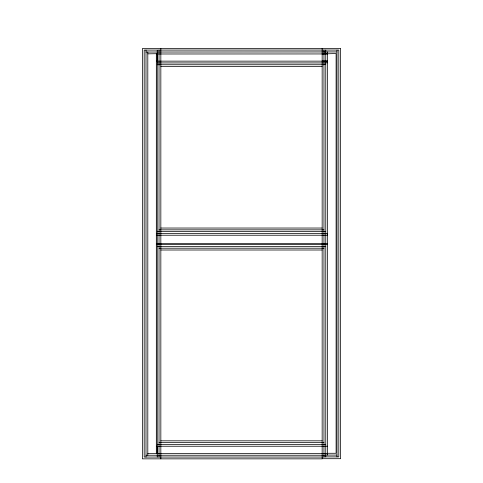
<?xml version="1.0" encoding="UTF-8"?>
<svg xmlns="http://www.w3.org/2000/svg" width="483" height="483" viewBox="0 0 483 483"><rect width="100%" height="100%" fill="white"/><g stroke="black" fill="none" stroke-linecap="round" stroke-linejoin="round"><path stroke-width="0.72" d="M327.577 455.083L327.577 233.434L156.329 233.434M327.577 51.88L327.577 235.233L156.329 235.233M337.001 51.935L145.999 52.031M322.161 53.945L336.102 53.535L336.102 453.277L327.577 453.277M157.229 53.945L156.329 53.987L327.577 53.945M322.161 61.142L327.577 60.979M147.804 53.842L156.329 53.698L156.329 453.434M322.161 48.523L142.388 48.523L142.388 458.85L322.161 458.85L322.161 48.366L340.612 48.366L340.612 458.693L322.161 458.693M323.966 51.868L325.771 51.868M156.329 61.142L327.577 61.142L327.577 62.784L325.771 62.784M157.229 62.941L325.771 62.941M323.966 64.589L325.771 64.589M157.229 64.746L323.966 64.746M160.839 66.551L322.161 66.551M160.839 228.036L322.161 228.036M159.034 229.842L323.966 229.842M157.229 231.647L325.771 231.647M156.329 243.655L327.577 243.655M156.329 244.555L327.577 244.555M157.229 246.36L325.771 246.36M159.034 248.208L323.966 248.208M160.839 250.013L322.161 250.013M160.839 440.822L322.161 440.822M159.034 442.651L323.966 442.651M157.229 444.39L325.771 444.39M156.329 446.244L327.577 446.244M147.804 453.434L327.577 453.434M325.771 455.083L337.001 455.083M145.999 455.24L325.771 455.24M323.966 456.888L338.806 456.888L338.806 50.063L144.194 50.087L144.194 457.045L323.966 457.045L323.966 50.063M337.001 50.129L337.001 456.888M325.771 50.063L325.771 456.888M160.839 48.523L160.839 458.85M159.034 50.087L159.034 457.045M157.277 53.945L157.277 61.142M157.277 446.244L157.277 453.434M157.229 50.286L157.229 457.045M147.804 52.037L147.804 455.24M145.999 50.087L145.999 457.045"/></g></svg>
